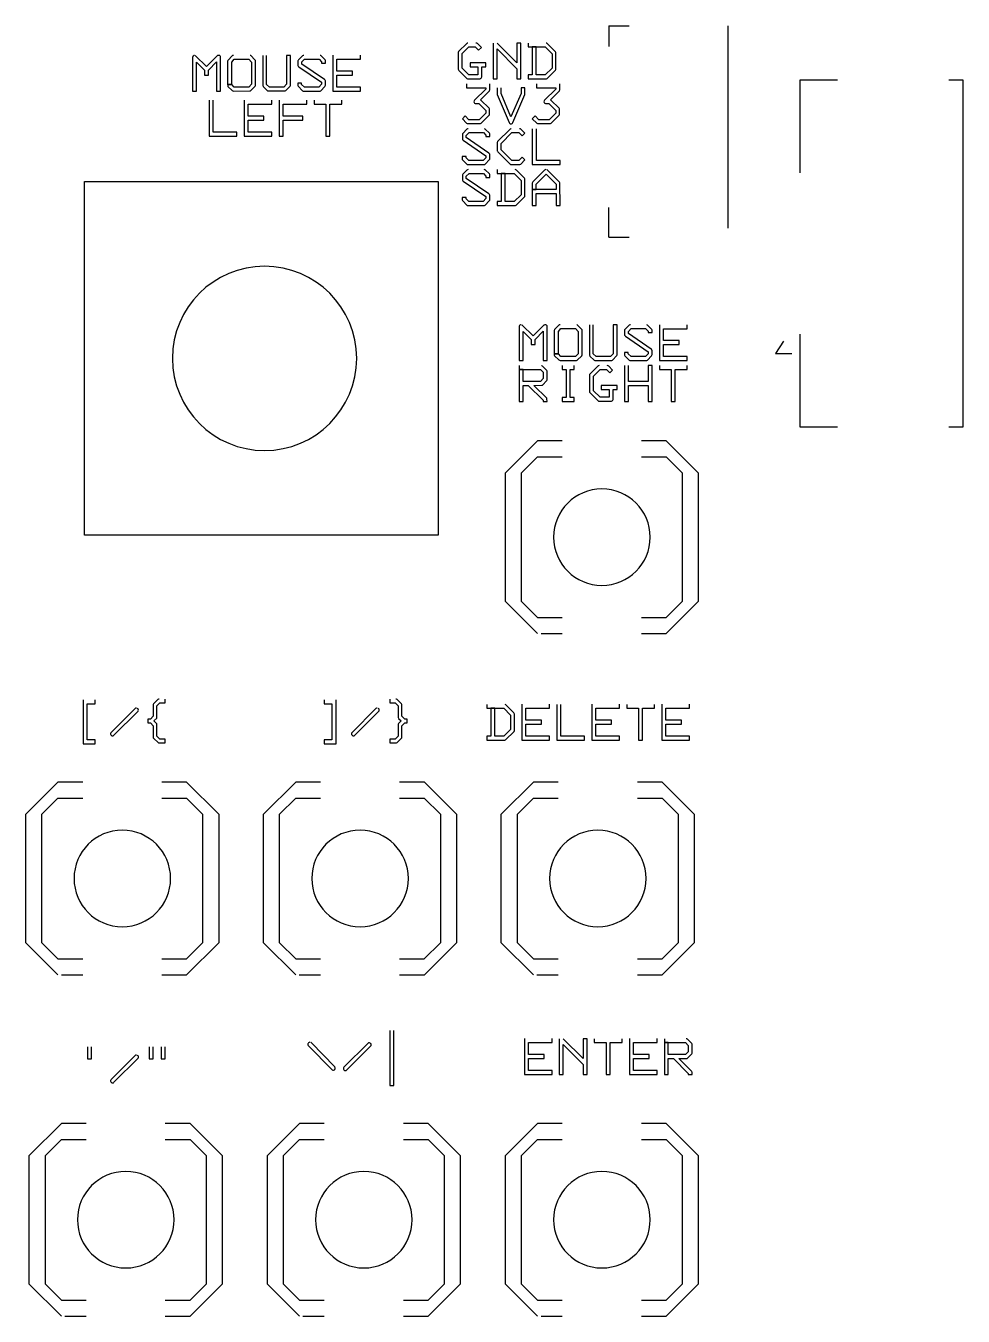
# Model space of a CAD drawing. Extents: x -0.05 to 4.6, y -0.5 to 2.47.
# Drawn here: x 3.455 to 4.603, y 0.873 to 2.454 of the extents above; entities that cross this region are included whole.
import ezdxf

# ---------------------------------------------------------------- set-up
doc = ezdxf.new("R2010")
doc.units = 0
doc.layers.add('gto', color=1, linetype='CONTINUOUS')

msp = doc.modelspace()

# ---------------------------------------------------------------- linework, layer by layer
at = {"layer": 'gto', "color": 1}
for points in [[(4.169067, 2.453908), (4.193921, 2.453907)], [(4.169067, 2.453908), (4.169067, 2.428675)], [(4.315226, 2.206234), (4.315226, 2.453782)], [(3.99648, 2.43282), (3.99546, 2.43264), (3.99508, 2.43242), (3.98492, 2.42228), (3.98462, 2.42138), (3.98458, 2.40092), (3.98476, 2.40004), (3.98528, 2.39922), (3.99522, 2.38944), (3.99608, 2.38914), (4.011, 2.38912), (4.012, 2.38928), (4.01242, 2.3895), (4.01278, 2.38982), (4.01324, 2.39062), (4.01338, 2.39142), (4.01338, 2.40362), (4.0185, 2.40362), (4.0185, 2.40842), (3.99898, 2.40842), (3.99898, 2.40362), (4.00858, 2.40362), (4.00858, 2.39392), (3.99748, 2.39392), (3.98938, 2.40202), (3.98938, 2.41982), (3.99748, 2.42802), (4.00538, 2.42802), (4.00938, 2.42392), (4.01288, 2.42722), (4.0081, 2.43212), (4.0073, 2.43264), (4.00628, 2.43282)], [(4.0272, 2.43282), (4.0272, 2.38902), (4.03208, 2.38902), (4.03208, 2.42562), (4.05648, 2.40102), (4.05648, 2.38902), (4.06128, 2.38902), (4.06128, 2.43282), (4.05648, 2.43282), (4.05648, 2.40842), (4.03208, 2.43282)], [(4.07028, 2.43282), (4.07028, 2.42802), (4.09108, 2.42802), (4.09938, 2.41962), (4.09938, 2.40202), (4.09108, 2.39382), (4.0801, 2.39382), (4.0801, 2.42802), (4.0752, 2.42802), (4.0752, 2.39372), (4.07028, 2.39372), (4.07028, 2.38892), (4.09254, 2.38896), (4.09338, 2.38936), (4.10374, 2.39968), (4.10414, 2.40058), (4.10414, 2.4211), (4.10374, 2.42194), (4.09378, 2.43202), (4.093039, 2.43262), (4.0922, 2.43282)], [(3.66166, 2.41774), (3.66086, 2.41754), (3.66016, 2.41718), (3.65966, 2.41668), (3.65936, 2.41608), (3.65926, 2.41534), (3.65926, 2.37394), (3.66406, 2.37394), (3.66406, 2.40954), (3.67396, 2.39964), (3.67396, 2.39354), (3.67886, 2.39354), (3.67886, 2.39964), (3.68856, 2.40974), (3.68856, 2.37394), (3.69336, 2.37394), (3.69336, 2.41544), (3.693279, 2.41622), (3.69298, 2.41686), (3.69252, 2.41736), (3.69186, 2.41774), (3.69048, 2.4177), (3.68964, 2.4174), (3.68926, 2.41714), (3.676259, 2.40414), (3.66296, 2.41728), (3.66254, 2.41754)], [(3.70926, 2.41774), (3.70874, 2.4177), (3.708279, 2.41756), (3.707559, 2.41704), (3.70262, 2.41174), (3.70236, 2.41134), (3.70216, 2.41054), (3.70216, 2.38204), (3.70716, 2.38204), (3.70716, 2.40954), (3.71036, 2.41304), (3.72806, 2.41304), (3.73146, 2.40944), (3.73146, 2.38224), (3.72806, 2.37884), (3.71026, 2.37884), (3.70716, 2.38204), (3.70216, 2.38204), (3.7022, 2.38046), (3.702559, 2.3796), (3.70766, 2.37464), (3.70836, 2.37418), (3.70926, 2.37404), (3.72944, 2.37408), (3.730299, 2.37442), (3.73588, 2.37986), (3.73622, 2.38072), (3.736259, 2.41044), (3.73612, 2.41136), (3.735659, 2.41214), (3.73052, 2.41734), (3.73012, 2.41756), (3.72962, 2.4177)], [(3.74526, 2.41774), (3.745299, 2.38066), (3.7456, 2.3798), (3.74586, 2.37944), (3.75094, 2.37442), (3.75178, 2.37408), (3.772559, 2.37408), (3.77346, 2.37448), (3.77878, 2.38006), (3.77912, 2.38086), (3.77916, 2.41774), (3.77436, 2.41774), (3.77436, 2.38224), (3.77106, 2.37884), (3.75326, 2.37884), (3.74986, 2.38214), (3.74986, 2.41774)], [(3.79546, 2.41774), (3.79454, 2.41758), (3.793759, 2.41714), (3.78886, 2.41224), (3.78834, 2.41146), (3.7882, 2.41102), (3.788159, 2.40574), (3.78824, 2.40516), (3.78844, 2.40464), (3.78878, 2.40416), (3.78926, 2.40374), (3.81706, 2.38474), (3.81706, 2.38224), (3.81386, 2.37874), (3.79616, 2.37874), (3.79276, 2.38214), (3.79276, 2.38364), (3.78796, 2.38364), (3.788, 2.38066), (3.78836, 2.3798), (3.79394, 2.37422), (3.79478, 2.37388), (3.81486, 2.37384), (3.81532, 2.3739), (3.81622, 2.37434), (3.821259, 2.37974), (3.82172, 2.38054), (3.82186, 2.38134), (3.82186, 2.38604), (3.8218, 2.38664), (3.82162, 2.38718), (3.8213, 2.38764), (3.82086, 2.38804), (3.79296, 2.40704), (3.79296, 2.40964), (3.79646, 2.41304), (3.81406, 2.41304), (3.81706, 2.40984), (3.81706, 2.40824), (3.82206, 2.40824), (3.82202, 2.41128), (3.82162, 2.41212), (3.81634, 2.4174), (3.81548, 2.4177)], [(3.83106, 2.41784), (3.83106, 2.37394), (3.86486, 2.37394), (3.86486, 2.37874), (3.83596, 2.37874), (3.83596, 2.39344), (3.85516, 2.39344), (3.85516, 2.39834), (3.83596, 2.39834), (3.83596, 2.41294), (3.86486, 2.41294), (3.86486, 2.41784)], [(4.448921, 2.387372), (4.402902, 2.387372), (4.402902, 2.273677)], [(4.602902, 2.387372), (4.58523, 2.387372)], [(4.587902, 2.387372), (4.58523, 2.387372)], [(4.602902, 1.962649), (4.602902, 2.387372)], [(3.99448, 2.38288), (3.99448, 2.37808), (4.018279, 2.37808), (4.018279, 2.37638), (4.00438, 2.36268), (4.00386, 2.36186), (4.00368, 2.36098), (4.00386, 2.36006), (4.00438, 2.35928), (4.00522, 2.35876), (4.00564, 2.35862), (4.00988, 2.35858), (4.01818, 2.35018), (4.01818, 2.34678), (4.01028, 2.33888), (3.99748, 2.33888), (3.99288, 2.34348), (3.98958, 2.34008), (3.99478, 2.33478), (3.99562, 2.33426), (3.99604, 2.33412), (4.01168, 2.33412), (4.01252, 2.33448), (4.0226, 2.34454), (4.02282, 2.34496), (4.023, 2.34588), (4.023, 2.35118), (4.02282, 2.3521), (4.02228, 2.35288), (4.01228, 2.36286), (4.0119, 2.36306), (4.01168, 2.36308), (4.0227, 2.37414), (4.022919, 2.37456), (4.0231, 2.37548), (4.0231, 2.38288)], [(4.0322, 2.37788), (4.0322, 2.36968), (4.0468, 2.33538), (4.0472, 2.33472), (4.04772, 2.33426), (4.04834, 2.33398), (4.04908, 2.33388), (4.04982, 2.33398), (4.05044, 2.33426), (4.05092, 2.33472), (4.05128, 2.33538), (4.06618, 2.3699), (4.06628, 2.3704), (4.06628, 2.37788), (4.06148, 2.37788), (4.06148, 2.37108), (4.04908, 2.34248), (4.03698, 2.37108), (4.03698, 2.37788)], [(4.08028, 2.38288), (4.08028, 2.37808), (4.10398, 2.37808), (4.10398, 2.37638), (4.0902, 2.36268), (4.08966, 2.36186), (4.08948, 2.36098), (4.08966, 2.36006), (4.08988, 2.35964), (4.09056, 2.35898), (4.0914, 2.35862), (4.0956, 2.35858), (4.10398, 2.35018), (4.10398, 2.34678), (4.096, 2.33888), (4.08318, 2.33888), (4.07868, 2.34348), (4.07528, 2.34008), (4.08096, 2.33448), (4.0818, 2.33412), (4.09748, 2.33412), (4.09832, 2.33448), (4.10834, 2.34454), (4.10874, 2.3454), (4.10874, 2.35166), (4.1086, 2.3521), (4.108, 2.35288), (4.09808, 2.36286), (4.097679, 2.36306), (4.09748, 2.36308), (4.108399, 2.37414), (4.10862, 2.37456), (4.10878, 2.37548), (4.10878, 2.38288)], [(3.67958, 2.36282), (3.67958, 2.31892), (3.71338, 2.31892), (3.71338, 2.32372), (3.68438, 2.32372), (3.68438, 2.36282)], [(3.72238, 2.36282), (3.72238, 2.31892), (3.75628, 2.31892), (3.75628, 2.32372), (3.72728, 2.32372), (3.72728, 2.33842), (3.74648, 2.33842), (3.74648, 2.34332), (3.72728, 2.34332), (3.72728, 2.35802), (3.75628, 2.35802), (3.75628, 2.36282)], [(3.76528, 2.36282), (3.76528, 2.31892), (3.7702, 2.31892), (3.7702, 2.33842), (3.79438, 2.33842), (3.79438, 2.34332), (3.7702, 2.34332), (3.7702, 2.35802), (3.79918, 2.35802), (3.79918, 2.36282)], [(3.808, 2.36282), (3.808, 2.35802), (3.82248, 2.35802), (3.82248, 2.31892), (3.82738, 2.31892), (3.82738, 2.35802), (3.84198, 2.35802), (3.84198, 2.36282)], [(3.9968, 2.32784), (3.99632, 2.3278), (3.99588, 2.32766), (3.9952, 2.32714), (3.98998, 2.32188), (3.98976, 2.3215), (3.98958, 2.32064), (3.98958, 2.31584), (3.98966, 2.31524), (3.98984, 2.3147), (3.99016, 2.31424), (3.9906, 2.31384), (4.01838, 2.29474), (4.01838, 2.29224), (4.0152, 2.28874), (3.9976, 2.28874), (3.99408, 2.29214), (3.99408, 2.29364), (3.9893, 2.29364), (3.98934, 2.2907), (3.98946, 2.29026), (3.98998, 2.28944), (3.99526, 2.2843), (3.995659, 2.28404), (3.99658, 2.28384), (4.01628, 2.28384), (4.01674, 2.2839), (4.01716, 2.28406), (4.018, 2.28474), (4.0226, 2.28974), (4.023039, 2.29054), (4.02318, 2.29134), (4.02318, 2.29604), (4.02312, 2.29666), (4.02294, 2.2972), (4.02262, 2.29766), (4.0222, 2.29804), (3.99438, 2.31704), (3.99438, 2.31964), (3.99778, 2.32304), (4.01538, 2.32304), (4.01838, 2.31984), (4.01838, 2.31824), (4.02338, 2.31824), (4.02334, 2.32132), (4.02322, 2.32176), (4.0227, 2.32254), (4.01766, 2.32744), (4.01686, 2.3278)], [(4.04938, 2.32784), (4.0489, 2.3278), (4.04806, 2.32744), (4.03278, 2.31228), (4.032559, 2.31186), (4.03238, 2.31094), (4.03238, 2.30084), (4.03244, 2.30036), (4.03284, 2.29952), (4.04778, 2.28474), (4.04862, 2.28414), (4.04948, 2.28394), (4.06012, 2.28398), (4.061019, 2.28434), (4.0614, 2.28464), (4.06628, 2.28984), (4.06278, 2.29314), (4.05858, 2.28874), (4.05038, 2.28874), (4.0372, 2.30184), (4.0372, 2.30994), (4.05038, 2.32304), (4.05868, 2.32304), (4.06288, 2.31904), (4.06628, 2.32234), (4.061, 2.3275), (4.06062, 2.3277), (4.05958, 2.32784)], [(4.07528, 2.32784), (4.07528, 2.28394), (4.10918, 2.28394), (4.10918, 2.28874), (4.0802, 2.28874), (4.0802, 2.32784)], [(3.9968, 2.27782), (3.99588, 2.27764), (3.9952, 2.27712), (3.99028, 2.27222), (3.98976, 2.27146), (3.98958, 2.27062), (3.98958, 2.26582), (3.98966, 2.2652), (3.98984, 2.26466), (3.99016, 2.2642), (3.9906, 2.26382), (4.01838, 2.24472), (4.01838, 2.24222), (4.0152, 2.23872), (3.9976, 2.23872), (3.99408, 2.24212), (3.99408, 2.24362), (3.9893, 2.24362), (3.98934, 2.24066), (3.98968, 2.23982), (3.98998, 2.23942), (3.99526, 2.23426), (3.995659, 2.234), (3.9961, 2.23386), (4.01674, 2.23386), (4.01758, 2.23432), (4.0226, 2.23972), (4.023039, 2.2405), (4.02318, 2.24132), (4.02318, 2.24602), (4.02312, 2.24662), (4.02294, 2.24716), (4.02262, 2.24762), (4.0222, 2.24802), (3.99438, 2.26702), (3.99438, 2.26962), (3.99778, 2.27302), (4.01538, 2.27302), (4.01838, 2.26982), (4.01838, 2.26822), (4.02338, 2.26822), (4.02334, 2.2713), (4.02322, 2.27174), (4.0227, 2.27252), (4.01766, 2.27742), (4.01728, 2.27764), (4.0164, 2.27782)], [(4.03238, 2.27782), (4.03238, 2.27302), (4.05318, 2.27302), (4.06148, 2.26462), (4.06148, 2.24702), (4.05318, 2.23882), (4.0422, 2.23882), (4.0422, 2.27302), (4.03728, 2.27302), (4.03728, 2.23872), (4.03238, 2.23872), (4.03238, 2.23392), (4.05464, 2.23396), (4.05548, 2.23436), (4.065899, 2.24468), (4.06612, 2.24512), (4.06628, 2.24612), (4.06624, 2.2661), (4.06612, 2.26654), (4.0656, 2.26732), (4.056, 2.27702), (4.05516, 2.27762), (4.0543, 2.27782)], [(4.09198, 2.27782), (4.091139, 2.27762), (4.09038, 2.27702), (4.076, 2.26262), (4.07546, 2.26182), (4.07528, 2.26102), (4.07528, 2.25342), (4.0801, 2.25342), (4.0801, 2.25992), (4.09208, 2.27202), (4.10438, 2.25982), (4.10438, 2.25342), (4.07528, 2.25342), (4.07528, 2.23392), (4.07998, 2.23392), (4.07998, 2.24862), (4.10438, 2.24862), (4.10438, 2.23392), (4.10918, 2.23392), (4.10914, 2.2613), (4.10902, 2.26174), (4.1085, 2.26252), (4.0935, 2.27736), (4.09306, 2.27762)], [(3.52692, 1.83001), (3.52692, 2.26308), (3.959989, 2.26308), (3.959989, 1.83001), (3.52692, 1.83001)], [(4.169067, 2.195165), (4.169067, 2.231341)], [(4.169067, 2.195165), (4.193922, 2.195165)], [(4.06166, 2.08774), (4.06086, 2.08754), (4.06016, 2.08718), (4.05966, 2.08668), (4.05936, 2.08608), (4.05926, 2.08534), (4.05926, 2.04394), (4.06406, 2.04394), (4.06406, 2.07954), (4.07396, 2.06964), (4.07396, 2.06354), (4.07886, 2.06354), (4.07886, 2.06964), (4.08856, 2.07974), (4.08856, 2.04394), (4.09336, 2.04394), (4.09336, 2.08544), (4.093279, 2.08622), (4.09298, 2.08686), (4.09252, 2.08736), (4.09186, 2.08774), (4.09048, 2.0877), (4.08964, 2.0874), (4.08926, 2.08714), (4.076259, 2.074139), (4.06296, 2.08728), (4.06254, 2.08754)], [(4.10926, 2.08774), (4.10874, 2.0877), (4.108279, 2.08756), (4.107559, 2.08704), (4.10262, 2.08174), (4.10236, 2.081339), (4.10216, 2.08054), (4.10216, 2.05204), (4.10716, 2.05204), (4.10716, 2.07954), (4.11036, 2.08304), (4.12806, 2.08304), (4.13146, 2.07944), (4.13146, 2.05224), (4.12806, 2.048839), (4.11026, 2.048839), (4.10716, 2.05204), (4.10216, 2.05204), (4.1022, 2.05046), (4.102559, 2.0496), (4.10766, 2.04464), (4.10836, 2.04418), (4.10926, 2.04404), (4.12944, 2.044079), (4.130299, 2.04442), (4.13588, 2.04986), (4.13622, 2.05072), (4.136259, 2.08044), (4.13612, 2.08136), (4.135659, 2.08214), (4.13052, 2.08734), (4.13012, 2.08756), (4.12962, 2.0877)], [(4.14526, 2.08774), (4.145299, 2.05066), (4.1456, 2.0498), (4.14586, 2.04944), (4.15094, 2.04442), (4.15178, 2.044079), (4.172559, 2.044079), (4.17346, 2.04448), (4.17878, 2.05006), (4.17912, 2.05086), (4.17916, 2.08774), (4.17436, 2.08774), (4.17436, 2.05224), (4.17106, 2.048839), (4.15326, 2.048839), (4.14986, 2.05214), (4.14986, 2.08774)], [(4.19546, 2.08774), (4.19454, 2.08758), (4.193759, 2.08714), (4.18886, 2.08224), (4.18834, 2.081459), (4.1882, 2.08102), (4.188159, 2.07574), (4.18824, 2.07516), (4.18844, 2.07464), (4.18878, 2.07416), (4.18926, 2.07374), (4.21706, 2.05474), (4.21706, 2.05224), (4.21386, 2.04874), (4.19616, 2.04874), (4.19276, 2.05214), (4.19276, 2.05364), (4.18796, 2.05364), (4.188, 2.05066), (4.18836, 2.0498), (4.19394, 2.04422), (4.19478, 2.04388), (4.21486, 2.043839), (4.21532, 2.043899), (4.21622, 2.04434), (4.22126, 2.04974), (4.22172, 2.05054), (4.22186, 2.051339), (4.22186, 2.05604), (4.2218, 2.056639), (4.22162, 2.05718), (4.2213, 2.05764), (4.22086, 2.05804), (4.19296, 2.07704), (4.19296, 2.07964), (4.19646, 2.08304), (4.21406, 2.08304), (4.21706, 2.07984), (4.21706, 2.07824), (4.22206, 2.07824), (4.22202, 2.081279), (4.22162, 2.08212), (4.21634, 2.0874), (4.21548, 2.0877)], [(4.23106, 2.08784), (4.23106, 2.04394), (4.26486, 2.04394), (4.26486, 2.04874), (4.23596, 2.04874), (4.23596, 2.06344), (4.25516, 2.06344), (4.25516, 2.06834), (4.23596, 2.06834), (4.23596, 2.08294), (4.26486, 2.08294), (4.26486, 2.08784)], [(4.402902, 2.076343), (4.402902, 1.962649), (4.448921, 1.962649)], [(4.3829, 2.06764), (4.3729, 2.05264), (4.3929, 2.05264)], [(4.05926, 2.03774), (4.05926, 2.03294), (4.08516, 2.03294), (4.08856, 2.02954), (4.08856, 2.02174), (4.08526, 2.01834), (4.06406, 2.01834), (4.06406, 2.03294), (4.05926, 2.03294), (4.05926, 1.99394), (4.06406, 1.99394), (4.06406, 2.01354), (4.07036, 2.01354), (4.08856, 1.99534), (4.08856, 1.99394), (4.09326, 1.99394), (4.09322, 1.996819), (4.09288, 1.99766), (4.07726, 2.01354), (4.08674, 2.01358), (4.0876, 2.01392), (4.09298, 2.0194), (4.09332, 2.02026), (4.09332, 2.03102), (4.09298, 2.03186), (4.08776, 2.03704), (4.08698, 2.03756), (4.08654, 2.0377)], [(4.11196, 2.03774), (4.11196, 2.03294), (4.11686, 2.03294), (4.11686, 1.99874), (4.11196, 1.99874), (4.11196, 1.993839), (4.12656, 1.993839), (4.12656, 1.99874), (4.12166, 1.99874), (4.12166, 2.03294), (4.12656, 2.03294), (4.12656, 2.03774)], [(4.15726, 2.03774), (4.15624, 2.03758), (4.15586, 2.0374), (4.14596, 2.02764), (4.14544, 2.026819), (4.145299, 2.0263), (4.14526, 2.00594), (4.14546, 2.00502), (4.14606, 2.00424), (4.15598, 1.99448), (4.15636, 1.99428), (4.15726, 1.994139), (4.17222, 1.99418), (4.17312, 1.99452), (4.17378, 1.99524), (4.17412, 1.99604), (4.17416, 2.00854), (4.17926, 2.00854), (4.17926, 2.01344), (4.15976, 2.01344), (4.15976, 2.00854), (4.16936, 2.00854), (4.16936, 1.99894), (4.15826, 1.99894), (4.150059, 2.00694), (4.150059, 2.02484), (4.15826, 2.03304), (4.16606, 2.03304), (4.17016, 2.02894), (4.17366, 2.03224), (4.16886, 2.03714), (4.16806, 2.03758), (4.16706, 2.03774)], [(4.188159, 2.03774), (4.188159, 1.99394), (4.19306, 1.99394), (4.19306, 2.01344), (4.21726, 2.01344), (4.21726, 1.99394), (4.22206, 1.99394), (4.22206, 2.03774), (4.21726, 2.03774), (4.21726, 2.01834), (4.19306, 2.01834), (4.19306, 2.03774)], [(4.23086, 2.03774), (4.23086, 2.03294), (4.24536, 2.03294), (4.24536, 1.99394), (4.25026, 1.99394), (4.25026, 2.03294), (4.26486, 2.03294), (4.26486, 2.03774)], [(4.58523, 1.962649), (4.602902, 1.962649)], [(4.58523, 1.962649), (4.587902, 1.962649)], [(4.042318, 1.768383), (4.042318, 1.906283), (4.081718, 1.945583)], [(4.111948, 1.945583), (4.081718, 1.945583)], [(4.239218, 1.945583), (4.208888, 1.945583)], [(4.239218, 1.945583), (4.278518, 1.906283), (4.278518, 1.748783), (4.239218, 1.709383)], [(4.061993, 1.748742), (4.061993, 1.906224), (4.081678, 1.925908)], [(4.081678, 1.925908), (4.111949, 1.925908)], [(4.208887, 1.925908), (4.23916, 1.925908)], [(4.23916, 1.925908), (4.258843, 1.906224), (4.258843, 1.748742), (4.23916, 1.729058)], [(4.081718, 1.709383), (4.042318, 1.748683), (4.042318, 1.768383)], [(4.081678, 1.729058), (4.061993, 1.748742)], [(4.081678, 1.729058), (4.111949, 1.729058)], [(4.208887, 1.729058), (4.23916, 1.729058)], [(4.085918, 1.709383), (4.111948, 1.709383)], [(4.208888, 1.709383), (4.239218, 1.709383)], [(3.52524, 1.62822), (3.52524, 1.57442), (3.53984, 1.57442), (3.53984, 1.57942), (3.53002, 1.57942), (3.53002, 1.62332), (3.53984, 1.62332), (3.53984, 1.62822)], [(3.61832, 1.629319), (3.61736, 1.629139), (3.61662, 1.62862), (3.61128, 1.62334), (3.61088, 1.6225), (3.61082, 1.62202), (3.61082, 1.60832), (3.60752, 1.60482), (3.60462, 1.60482), (3.60462, 1.60002), (3.60752, 1.60002), (3.61082, 1.596519), (3.61082, 1.58282), (3.611019, 1.581879), (3.61162, 1.58112), (3.617, 1.5759), (3.6174, 1.57568), (3.61832, 1.57552), (3.62552, 1.57552), (3.62552, 1.58032), (3.61922, 1.58032), (3.61564, 1.58382), (3.6156, 1.598), (3.615299, 1.598839), (3.61502, 1.59922), (3.61194, 1.60242), (3.615299, 1.60598), (3.6156, 1.606819), (3.61564, 1.62102), (3.61922, 1.62452), (3.62552, 1.62452), (3.62552, 1.629319)], [(3.82028, 1.62822), (3.82028, 1.62332), (3.82996, 1.62332), (3.82996, 1.57942), (3.82028, 1.57942), (3.82028, 1.57442), (3.83488, 1.57442), (3.83488, 1.62822)], [(3.90096, 1.629319), (3.90096, 1.62452), (3.90726, 1.62452), (3.91086, 1.62102), (3.910899, 1.606819), (3.9112, 1.60598), (3.91146, 1.60562), (3.91456, 1.60242), (3.91146, 1.59922), (3.911019, 1.59844), (3.91086, 1.59752), (3.91086, 1.58382), (3.90726, 1.58032), (3.90096, 1.58032), (3.90096, 1.57552), (3.90866, 1.57556), (3.9091, 1.57568), (3.90988, 1.57622), (3.91522, 1.58148), (3.91548, 1.581879), (3.91568, 1.58282), (3.91568, 1.596519), (3.91896, 1.60002), (3.92186, 1.60002), (3.92186, 1.60482), (3.91896, 1.60482), (3.91568, 1.60832), (3.91568, 1.62202), (3.91562, 1.6225), (3.91522, 1.62334), (3.90988, 1.62862), (3.90914, 1.629139), (3.90818, 1.629319)], [(3.590419, 1.61822), (3.58948, 1.61804), (3.58912, 1.61782), (3.55928, 1.58794), (3.55888, 1.5871), (3.55882, 1.58662), (3.55888, 1.58612), (3.55928, 1.58528), (3.56, 1.5846), (3.56038, 1.584379), (3.56122, 1.58422), (3.56216, 1.584379), (3.562559, 1.5846), (3.59244, 1.61448), (3.59266, 1.61488), (3.59282, 1.61582), (3.59266, 1.61678), (3.59244, 1.61718), (3.59176, 1.61782), (3.59136, 1.61804)], [(3.88546, 1.61822), (3.8845, 1.61804), (3.883759, 1.61752), (3.85456, 1.58832), (3.85404, 1.58754), (3.85386, 1.58662), (3.85404, 1.58568), (3.85456, 1.58492), (3.85534, 1.584379), (3.856259, 1.58422), (3.8572, 1.584379), (3.8576, 1.5846), (3.88748, 1.61448), (3.8877, 1.61488), (3.88786, 1.61582), (3.8877, 1.61678), (3.88748, 1.61718), (3.8868, 1.61782), (3.8864, 1.61804)], [(4.01956, 1.62274), (4.01956, 1.61804), (4.04036, 1.61804), (4.04856, 1.60964), (4.04856, 1.59204), (4.04036, 1.583839), (4.02926, 1.583839), (4.02926, 1.61804), (4.02446, 1.61804), (4.02446, 1.58374), (4.01956, 1.58374), (4.01956, 1.57894), (4.0417, 1.57898), (4.042559, 1.579379), (4.05298, 1.58972), (4.05332, 1.59062), (4.05336, 1.61064), (4.05318, 1.611519), (4.05266, 1.61234), (4.0427, 1.62234), (4.04184, 1.6227)], [(4.06246, 1.62284), (4.06246, 1.57894), (4.096259, 1.57894), (4.096259, 1.58374), (4.06726, 1.58374), (4.06726, 1.59844), (4.08646, 1.59844), (4.08646, 1.60334), (4.06726, 1.60334), (4.06726, 1.61794), (4.096259, 1.61794), (4.096259, 1.62284)], [(4.10526, 1.62274), (4.10526, 1.57894), (4.13916, 1.57894), (4.13916, 1.58374), (4.11016, 1.58374), (4.11016, 1.62274)], [(4.148159, 1.62284), (4.148159, 1.57894), (4.18206, 1.57894), (4.18206, 1.58374), (4.15306, 1.58374), (4.15306, 1.59844), (4.17226, 1.59844), (4.17226, 1.60334), (4.15306, 1.60334), (4.15306, 1.61794), (4.18206, 1.61794), (4.18206, 1.62284)], [(4.19086, 1.62274), (4.19086, 1.61794), (4.20536, 1.61794), (4.20536, 1.57894), (4.21026, 1.57894), (4.21026, 1.61794), (4.22486, 1.61794), (4.22486, 1.62274)], [(4.23396, 1.62284), (4.23396, 1.57894), (4.26776, 1.57894), (4.26776, 1.58374), (4.23886, 1.58374), (4.23886, 1.59844), (4.25806, 1.59844), (4.25806, 1.60334), (4.23886, 1.60334), (4.23886, 1.61794), (4.26776, 1.61794), (4.26776, 1.62284)], [(3.45501, 1.350381), (3.45501, 1.488281), (3.494411, 1.527581)], [(3.524641, 1.527581), (3.494411, 1.527581)], [(3.651912, 1.527581), (3.62158, 1.527581)], [(3.651912, 1.527581), (3.69121, 1.488282), (3.69121, 1.330781), (3.651911, 1.291381)], [(3.746165, 1.350381), (3.746165, 1.488281), (3.785565, 1.527581)], [(3.815796, 1.527581), (3.785565, 1.527581)], [(3.943065, 1.527581), (3.912735, 1.527581)], [(3.943065, 1.527581), (3.982366, 1.488281), (3.982366, 1.330781), (3.943065, 1.291381)], [(4.037319, 1.350381), (4.037319, 1.488281), (4.076719, 1.527581)], [(4.106949, 1.527581), (4.076719, 1.527581)], [(4.234219, 1.527581), (4.20389, 1.527581)], [(4.234219, 1.527581), (4.273519, 1.488281), (4.273519, 1.330781), (4.234219, 1.291381)], [(3.474686, 1.330741), (3.474686, 1.488222), (3.494371, 1.507907)], [(3.494371, 1.507907), (3.524641, 1.507906)], [(3.62158, 1.507907), (3.651851, 1.507906)], [(3.651851, 1.507906), (3.671535, 1.488222), (3.671536, 1.330741), (3.651851, 1.311056)], [(3.765841, 1.33074), (3.765841, 1.488222), (3.785524, 1.507906)], [(3.785524, 1.507906), (3.815797, 1.507906)], [(3.912735, 1.507907), (3.943006, 1.507906)], [(3.943006, 1.507906), (3.96269, 1.488222), (3.96269, 1.33074), (3.943006, 1.311056)], [(4.056994, 1.33074), (4.056994, 1.488222), (4.076678, 1.507906)], [(4.076678, 1.507906), (4.10695, 1.507906)], [(4.203888, 1.507906), (4.23416, 1.507906)], [(4.23416, 1.507906), (4.253845, 1.488222), (4.253845, 1.33074), (4.23416, 1.311056)], [(3.494411, 1.291381), (3.45501, 1.330681), (3.45501, 1.350381)], [(3.785565, 1.291381), (3.746165, 1.330681), (3.746165, 1.350381)], [(4.076719, 1.291381), (4.037319, 1.330681), (4.037319, 1.350381)], [(3.494371, 1.311057), (3.474686, 1.330741)], [(3.785524, 1.311056), (3.765841, 1.33074)], [(4.076678, 1.311056), (4.056994, 1.33074)], [(3.494371, 1.311057), (3.524641, 1.311056)], [(3.62158, 1.311057), (3.651851, 1.311056)], [(3.785524, 1.311056), (3.815797, 1.311056)], [(3.912735, 1.311057), (3.943006, 1.311056)], [(4.076678, 1.311056), (4.10695, 1.311056)], [(4.203888, 1.311056), (4.23416, 1.311056)], [(3.498611, 1.291381), (3.524641, 1.291381)], [(3.62158, 1.291381), (3.651911, 1.291381)], [(3.789765, 1.291381), (3.815796, 1.291381)], [(3.912735, 1.291381), (3.943065, 1.291381)], [(4.080919, 1.291381), (4.106949, 1.291381)], [(4.20389, 1.291381), (4.234219, 1.291381)], [(3.90082, 1.22312), (3.90082, 1.15602), (3.90572, 1.15602), (3.90572, 1.22312)], [(3.53068, 1.20322), (3.53068, 1.18862), (3.53548, 1.18862), (3.53548, 1.20322)], [(3.60608, 1.20322), (3.60608, 1.18862), (3.61108, 1.18862), (3.61108, 1.20322)], [(3.62068, 1.20322), (3.62068, 1.18862), (3.62558, 1.18862), (3.62558, 1.20322)], [(3.802919, 1.20882), (3.80192, 1.20864), (3.80112, 1.20812), (3.8006, 1.20738), (3.80046, 1.20692), (3.80046, 1.20584), (3.80082, 1.20494), (3.83022, 1.17496), (3.83108, 1.17456), (3.832, 1.17456), (3.8329, 1.17496), (3.83362, 1.17568), (3.83398, 1.17658), (3.83398, 1.1776), (3.83362, 1.17844), (3.83332, 1.17882), (3.80426, 1.20842), (3.80384, 1.20864)], [(3.87552, 1.20822), (3.8745, 1.20804), (3.87412, 1.20782), (3.84462, 1.17832), (3.8441, 1.17754), (3.84396, 1.1771), (3.84396, 1.17612), (3.84432, 1.17528), (3.84498, 1.1746), (3.8454, 1.17438), (3.84632, 1.17422), (3.84716, 1.17438), (3.847919, 1.1749), (3.87746, 1.20448), (3.87772, 1.20488), (3.877919, 1.20582), (3.87772, 1.20678), (3.87748, 1.20718), (3.87676, 1.20782), (3.87596, 1.20816)], [(4.06568, 1.21332), (4.06568, 1.16942), (4.09948, 1.16942), (4.09948, 1.17422), (4.07056, 1.17422), (4.07056, 1.18892), (4.08976, 1.18892), (4.08976, 1.19382), (4.07056, 1.19382), (4.07056, 1.20842), (4.09948, 1.20842), (4.09948, 1.21332)], [(4.108279, 1.21322), (4.108279, 1.16952), (4.11318, 1.16952), (4.11318, 1.20612), (4.137559, 1.18152), (4.137559, 1.16952), (4.14238, 1.16952), (4.14238, 1.21322), (4.137559, 1.21322), (4.137559, 1.18882), (4.11318, 1.21322)], [(4.15118, 1.21322), (4.15118, 1.20842), (4.165779, 1.20842), (4.165779, 1.16942), (4.17068, 1.16942), (4.17068, 1.20842), (4.18528, 1.20842), (4.18528, 1.21322)], [(4.19426, 1.21332), (4.19426, 1.16942), (4.22818, 1.16942), (4.22818, 1.17422), (4.19916, 1.17422), (4.19916, 1.18892), (4.21836, 1.18892), (4.21836, 1.19382), (4.19916, 1.19382), (4.19916, 1.20842), (4.22818, 1.20842), (4.22818, 1.21332)], [(4.23698, 1.21322), (4.23698, 1.20842), (4.26278, 1.20842), (4.26626, 1.20502), (4.26626, 1.19722), (4.26286, 1.19382), (4.24176, 1.19382), (4.24176, 1.20842), (4.23698, 1.20842), (4.23698, 1.16942), (4.24176, 1.16942), (4.24176, 1.18902), (4.24796, 1.18902), (4.26626, 1.17082), (4.26626, 1.16942), (4.27096, 1.16942), (4.27092, 1.1723), (4.2708, 1.17274), (4.27028, 1.17352), (4.25488, 1.18902), (4.26436, 1.18906), (4.2648, 1.18918), (4.2652, 1.1894), (4.27062, 1.19488), (4.27102, 1.19572), (4.27108, 1.19622), (4.27108, 1.20602), (4.27102, 1.2065), (4.27062, 1.20734), (4.26546, 1.21252), (4.26464, 1.21304), (4.26376, 1.21322)], [(3.59048, 1.19322), (3.5895, 1.19304), (3.58878, 1.19252), (3.55958, 1.16332), (3.55906, 1.16254), (3.55892, 1.1621), (3.55892, 1.16112), (3.55928, 1.16028), (3.55994, 1.1596), (3.56036, 1.15938), (3.56128, 1.15922), (3.5622, 1.15938), (3.56298, 1.1599), (3.59248, 1.18948), (3.59284, 1.19032), (3.59284, 1.19132), (3.59248, 1.19218), (3.59182, 1.19282), (3.5914, 1.19304)], [(3.459243, 0.932382), (3.459243, 1.070282), (3.498643, 1.109582)], [(3.528873, 1.109582), (3.498643, 1.109582)], [(3.656144, 1.109582), (3.625814, 1.109582)], [(3.656144, 1.109582), (3.695443, 1.070283), (3.695443, 0.912782), (3.656143, 0.873382)], [(3.75078, 0.932382), (3.75078, 1.070282), (3.790181, 1.109582)], [(3.82041, 1.109582), (3.790181, 1.109582)], [(3.947681, 1.109582), (3.91735, 1.109582)], [(3.947681, 1.109582), (3.98698, 1.070282), (3.98698, 0.912782), (3.947681, 0.873382)], [(4.042318, 0.932382), (4.042318, 1.070282), (4.081718, 1.109582)], [(4.111948, 1.109582), (4.081718, 1.109582)], [(4.239218, 1.109582), (4.208888, 1.109582)], [(4.239218, 1.109582), (4.278518, 1.070282), (4.278518, 0.912782), (4.239218, 0.873382)], [(3.478919, 0.912742), (3.478918, 1.070223), (3.498603, 1.089908)], [(3.498603, 1.089908), (3.528874, 1.089907)], [(3.625814, 1.089908), (3.656084, 1.089907)], [(3.656084, 1.089907), (3.675769, 1.070223), (3.67577, 0.912742), (3.656084, 0.893057)], [(3.770455, 0.912741), (3.770455, 1.070223), (3.79014, 1.089907)], [(3.79014, 1.089907), (3.820411, 1.089907)], [(3.91735, 1.089908), (3.947622, 1.089907)], [(3.947622, 1.089907), (3.967305, 1.070223), (3.967305, 0.912741), (3.947622, 0.893057)], [(4.061993, 0.912741), (4.061993, 1.070223), (4.081678, 1.089907)], [(4.081678, 1.089907), (4.111949, 1.089907)], [(4.208887, 1.089907), (4.23916, 1.089907)], [(4.23916, 1.089907), (4.258843, 1.070223), (4.258843, 0.912741), (4.23916, 0.893057)], [(3.498643, 0.873382), (3.459243, 0.912681), (3.459243, 0.932382)], [(3.790181, 0.873382), (3.75078, 0.912681), (3.75078, 0.932382)], [(4.081718, 0.873382), (4.042318, 0.912681), (4.042318, 0.932382)], [(3.498603, 0.893058), (3.478919, 0.912742)], [(3.79014, 0.893057), (3.770455, 0.912741)], [(4.081678, 0.893057), (4.061993, 0.912741)], [(3.498603, 0.893058), (3.528874, 0.893057)], [(3.625814, 0.893058), (3.656084, 0.893057)], [(3.79014, 0.893057), (3.820411, 0.893057)], [(3.91735, 0.893058), (3.947622, 0.893057)], [(4.081678, 0.893057), (4.111949, 0.893057)], [(4.208887, 0.893057), (4.23916, 0.893057)], [(3.502843, 0.873382), (3.528873, 0.873382)], [(3.625814, 0.873382), (3.656143, 0.873382)], [(3.79438, 0.873382), (3.82041, 0.873382)], [(3.91735, 0.873382), (3.947681, 0.873382)], [(4.085918, 0.873382), (4.111948, 0.873382)], [(4.208888, 0.873382), (4.239218, 0.873382)]]:
    msp.add_lwpolyline(points, dxfattribs=at)
for points in [[(3.8602, 2.04655), (3.8602, 2.04655), (3.8602, 2.04655, 1), (3.63458, 2.04655), (3.63458, 2.04655), (3.63458, 2.04655, 1), (3.8602, 2.04655), (3.8602, 2.04655)], [(4.2196, 1.82756), (4.2196, 1.82756), (4.2196, 1.82756, 1), (4.10136, 1.82756), (4.10136, 1.82756), (4.10136, 1.82756, 1), (4.2196, 1.82756), (4.2196, 1.82756)], [(3.6323, 1.40956), (3.6323, 1.40956), (3.6323, 1.40956, 1), (3.51406, 1.40956), (3.51406, 1.40956), (3.51406, 1.40956, 1), (3.6323, 1.40956), (3.6323, 1.40956)], [(3.92345, 1.40956), (3.92345, 1.40956), (3.92345, 1.40956, 1), (3.80521, 1.40956), (3.80521, 1.40956), (3.80521, 1.40956, 1), (3.92345, 1.40956), (3.92345, 1.40956)], [(4.2146, 1.40956), (4.2146, 1.40956), (4.2146, 1.40956, 1), (4.09636, 1.40956), (4.09636, 1.40956), (4.09636, 1.40956, 1), (4.2146, 1.40956), (4.2146, 1.40956)], [(3.63653, 0.99156), (3.63653, 0.99156), (3.63653, 0.99156, 1), (3.51829, 0.99156), (3.51829, 0.99156), (3.51829, 0.99156, 1), (3.63653, 0.99156), (3.63653, 0.99156)], [(3.92806, 0.99156), (3.92806, 0.99156), (3.92806, 0.99156, 1), (3.80982, 0.99156), (3.80982, 0.99156), (3.80982, 0.99156, 1), (3.92806, 0.99156), (3.92806, 0.99156)], [(4.2196, 0.99156), (4.2196, 0.99156), (4.2196, 0.99156, 1), (4.10136, 0.99156), (4.10136, 0.99156), (4.10136, 0.99156, 1), (4.2196, 0.99156), (4.2196, 0.99156)]]:
    msp.add_lwpolyline(points, format="xyb", dxfattribs=at)

doc.saveas('drawing.dxf')
